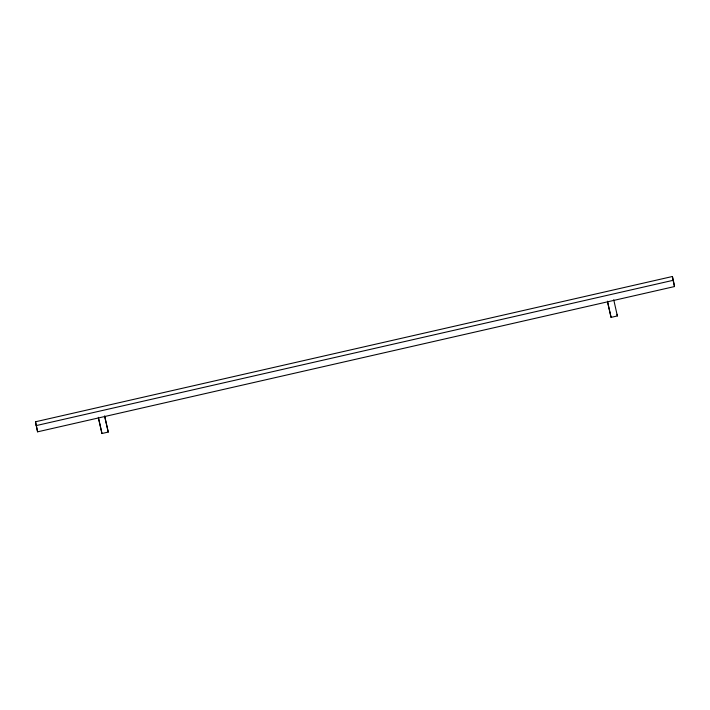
<?xml version="1.0" encoding="UTF-8"?>
<svg xmlns="http://www.w3.org/2000/svg" width="710" height="710" viewBox="0 0 710 710"><rect width="100%" height="100%" fill="white"/><g stroke="black" fill="none" stroke-linecap="round" stroke-linejoin="round"><path stroke-width="1.06" d="M35.5 421.775L672.414 276.501L673.843 282.731L674.5 286.556L37.586 431.831L35.5 421.775L37.586 431.831M36.157 425.601L673.071 280.326L672.414 276.501M98.397 417.915L101.965 433.499L108.248 432.062L104.636 415.882M607.503 301.794L611.07 317.379L617.363 315.941L617.079 314.308M673.071 280.326L674.5 286.556M613.742 299.762L617.363 315.941M607.458 301.2L611.07 317.379M104.681 416.486L108.248 432.062M98.353 417.32L101.965 433.499"/></g></svg>
